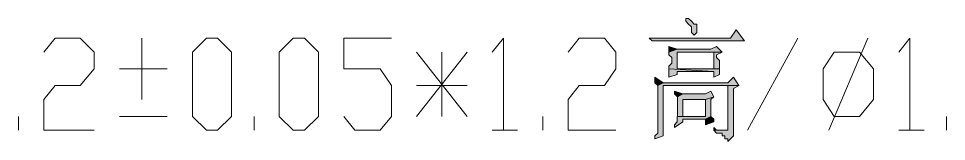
# Model space of a CAD drawing. Header units: millimetres. Extents: x 3 to 291, y 3 to 207.
# Drawn here: x 231.39 to 245.41, y 141.84 to 143.71 of the extents above; entities that cross this region are included whole.
import ezdxf

# ---------------------------------------------------------------- set-up
doc = ezdxf.new("R2010")
doc.units = ezdxf.units.MM

msp = doc.modelspace()

# ---------------------------------------------------------------- hatches: boundary and pattern name
at = {"true_color": 0x00ffff}
h = msp.add_hatch(color=4, dxfattribs=at)
h.dxf.hatch_style = 2
h.paths.add_polyline_path([(241.469545, 143.706215), (241.469545, 143.663529), (241.511526, 143.621548), (241.553859, 143.579215), (241.553859, 143.536529), (241.553859, 143.494548), (241.596192, 143.451862), (241.638878, 143.494548), (241.638878, 143.536529), (241.638878, 143.579215), (241.638878, 143.621548), (241.596192, 143.621548), (241.553859, 143.663529), (241.511526, 143.706215)])
h = msp.add_hatch(color=4, dxfattribs=at)
h.dxf.hatch_style = 2
h.paths.add_polyline_path([(242.146773, 143.409987), (240.919106, 143.409987), (240.961086, 143.367301), (241.003773, 143.367301), (241.046106, 143.367301), (241.088439, 143.367301), (241.13042, 143.367301), (242.358086, 143.367301), (242.231086, 143.536635)])
h = msp.add_hatch(color=4, dxfattribs=at)
h.dxf.hatch_style = 2
h.paths.add_polyline_path([(241.215227, 143.240443), (241.215227, 143.198109), (241.342227, 143.240443), (241.215227, 143.283129)])
h = msp.add_hatch(color=4, dxfattribs=at)
h.dxf.hatch_style = 2
h.paths.add_polyline_path([(241.934929, 143.282882), (241.850263, 143.240548), (241.342263, 143.240548), (241.215263, 143.198215), (241.215263, 143.155882), (241.257596, 143.113548), (241.257596, 143.071215), (241.257596, 143.028882), (241.215263, 142.986548), (241.215263, 142.944215), (241.892596, 142.901882), (241.892596, 142.817215), (241.977263, 142.859548), (241.977263, 142.901882), (241.977263, 142.944215), (241.342263, 142.944215), (241.342263, 143.198215), (241.892596, 143.198215), (242.019596, 143.198215)])
h = msp.add_hatch(color=4, dxfattribs=at)
h.paths.add_polyline_path([(241.892455, 143.198215), (241.892455, 142.944215), (241.977122, 142.944215), (241.977122, 142.986548), (241.977122, 143.028529), (241.977122, 143.071215), (241.935141, 143.113548), (241.935141, 143.155529), (242.019808, 143.198215)])
h.paths.add_polyline_path([(241.342122, 142.944215), (241.892455, 142.944215)])
h = msp.add_hatch(color=4, dxfattribs=at)
h.dxf.hatch_style = 2
h.paths.add_polyline_path([(241.215227, 142.901987), (241.215227, 142.859301), (241.215227, 142.817321), (241.342227, 142.859301), (241.342227, 142.901987), (241.892561, 142.901987), (241.215227, 142.944321)])
h = msp.add_hatch(color=4, dxfattribs=at)
h.dxf.hatch_style = 2
h.paths.add_polyline_path([(241.003773, 142.77467), (241.003773, 142.732337), (241.046106, 142.690356), (241.13042, 142.732337), (241.003773, 142.817356)])
h = msp.add_hatch(color=4, dxfattribs=at)
h.dxf.hatch_style = 2
h.paths.add_polyline_path([(242.188824, 142.817109), (242.10451, 142.732442), (241.13049, 142.732442), (241.046176, 142.690109), (241.046176, 142.647776), (241.046176, 142.605442), (241.046176, 142.563109), (241.046176, 142.520776), (241.046176, 142.478442), (241.046176, 142.436109), (241.046176, 142.393776), (241.046176, 142.351442), (241.046176, 142.309109), (241.046176, 142.266776), (241.046176, 142.224442), (241.046176, 142.182109), (241.046176, 142.139776), (241.046176, 142.097442), (241.046176, 142.055109), (241.046176, 142.012776), (241.046176, 141.970442), (241.003843, 141.928109), (241.003843, 141.885776), (241.13049, 141.928109), (241.13049, 142.690109), (242.10451, 142.690109), (242.27349, 142.690109)])
h = msp.add_hatch(color=4, dxfattribs=at)
h.dxf.hatch_style = 2
h.paths.add_polyline_path([(242.273596, 142.69018), (242.104616, 142.69018), (242.104616, 142.05518), (242.104616, 142.012846), (242.061929, 142.012846), (241.892596, 142.012846), (241.934929, 141.970513), (241.977263, 141.970513), (242.019596, 141.970513), (242.019596, 141.92818), (242.061929, 141.92818), (242.061929, 141.885846), (242.104616, 141.885846), (242.104616, 141.843513), (242.146949, 141.885846), (242.188929, 141.92818), (242.188929, 141.970513), (242.188929, 142.012846), (242.188929, 142.05518), (242.188929, 142.647846)])
h = msp.add_hatch(color=4, dxfattribs=at)
h.dxf.hatch_style = 2
h.paths.add_polyline_path([(241.892561, 142.520846), (241.765914, 142.478513), (241.765914, 142.224513), (241.427247, 142.224513), (241.342227, 142.224513), (241.342227, 142.18218), (241.342227, 142.139846), (241.299894, 142.097513), (241.299894, 142.05518), (241.427247, 142.139846), (241.427247, 142.18218), (241.765914, 142.18218), (241.850228, 142.224513), (241.850228, 142.266846), (241.850228, 142.30918), (241.850228, 142.351513), (241.850228, 142.393846), (241.850228, 142.43618), (241.850228, 142.478513)])
h = msp.add_hatch(color=4, dxfattribs=at)
h.dxf.hatch_style = 2
h.paths.add_polyline_path([(241.3, 142.563215), (241.342333, 142.520882), (241.427, 142.563215), (241.3, 142.605548)])
h = msp.add_hatch(color=4, dxfattribs=at)
h.dxf.hatch_style = 2
h.paths.add_polyline_path([(241.850192, 142.605407), (241.765878, 142.563074), (241.427212, 142.563074), (241.342545, 142.520741), (241.342545, 142.478407), (241.342545, 142.436074), (241.342545, 142.393741), (241.342545, 142.351407), (241.342545, 142.309074), (241.342545, 142.266741), (241.342545, 142.224407), (241.427212, 142.224407), (241.427212, 142.478407), (241.765878, 142.478407), (241.892526, 142.520741)])
h = msp.add_hatch(color=4, dxfattribs=at)
h.dxf.hatch_style = 2
h.paths.add_polyline_path([(241.765772, 142.182215), (241.765772, 142.097548), (241.89242, 142.139529), (241.89242, 142.182215), (241.850086, 142.224548)])
h = msp.add_hatch(color=4, dxfattribs=at)
h.dxf.hatch_style = 2
h.paths.add_polyline_path([(241.892455, 142.012988), (242.062141, 142.012988), (242.019808, 142.012988), (241.977122, 142.012988), (241.935141, 142.012988), (241.892455, 142.055321)])

# ---------------------------------------------------------------- linework, layer by layer
at = {"color": 4, "lineweight": 0, "true_color": 0x00ffff}
for points in [[(241.46951, 143.706144), (241.46951, 143.663811), (241.51149, 143.621478), (241.553824, 143.579144), (241.553824, 143.536811), (241.553824, 143.494478), (241.596157, 143.452144), (241.63849, 143.494478), (241.63849, 143.536811), (241.63849, 143.579144), (241.63849, 143.621478), (241.596157, 143.621478), (241.553824, 143.663811), (241.51149, 143.706144)], [(242.231192, 143.536811), (242.146878, 143.409811), (240.918859, 143.409811), (240.961192, 143.367478), (241.003878, 143.367478), (241.046212, 143.367478), (241.088545, 143.367478), (241.130526, 143.367478), (242.358192, 143.367478)], [(234.230333, 142.012882), (234.018667, 142.224548), (234.018667, 143.198215), (234.230333, 143.409882), (234.399667, 143.409882), (234.611333, 143.198215), (234.611333, 142.224548), (234.399667, 142.012882)], [(235.542561, 142.012882), (235.330894, 142.224548), (235.330894, 143.198215), (235.542561, 143.409882), (235.711894, 143.409882), (235.923561, 143.198215), (235.923561, 142.224548), (235.711894, 142.012882)], [(241.215263, 143.282882), (241.215263, 143.240548), (241.215263, 143.198215), (241.342263, 143.240548)], [(241.934929, 143.282882), (241.850263, 143.240548), (241.342263, 143.240548), (241.215263, 143.198215), (241.215263, 143.155882), (241.257596, 143.113548), (241.257596, 143.071215), (241.257596, 143.028882), (241.215263, 142.986548), (241.215263, 142.944215), (241.892596, 142.901882), (241.892596, 142.817215), (241.977263, 142.859548), (241.977263, 142.901882), (241.977263, 142.944215), (241.342263, 142.944215), (241.342263, 143.198215), (241.892596, 143.198215), (242.019596, 143.198215)], [(242.019667, 143.198144), (241.892667, 143.198144), (241.892667, 142.944144), (241.342333, 142.944144), (241.977333, 142.944144), (241.977333, 142.986478), (241.977333, 143.028811), (241.977333, 143.071144), (241.935, 143.113478), (241.935, 143.155811)], [(243.712929, 142.224548), (243.543949, 142.478548), (243.543949, 142.944215), (243.712929, 143.198215), (244.093929, 143.198215), (244.305596, 142.944215), (244.305596, 142.478548), (244.093929, 142.224548)], [(241.215263, 142.944074), (241.215263, 142.901741), (241.215263, 142.859407), (241.215263, 142.817074), (241.342263, 142.859407), (241.342263, 142.901741), (241.892596, 142.901741)], [(241.003737, 142.817109), (241.003737, 142.774776), (241.003737, 142.732442), (241.046071, 142.690109), (241.130384, 142.732442)], [(242.188824, 142.817109), (242.10451, 142.732442), (241.13049, 142.732442), (241.046176, 142.690109), (241.046176, 142.647776), (241.046176, 142.605442), (241.046176, 142.563109), (241.046176, 142.520776), (241.046176, 142.478442), (241.046176, 142.436109), (241.046176, 142.393776), (241.046176, 142.351442), (241.046176, 142.309109), (241.046176, 142.266776), (241.046176, 142.224442), (241.046176, 142.182109), (241.046176, 142.139776), (241.046176, 142.097442), (241.046176, 142.055109), (241.046176, 142.012776), (241.046176, 141.970442), (241.003843, 141.928109), (241.003843, 141.885776), (241.13049, 141.928109), (241.13049, 142.690109), (242.10451, 142.690109), (242.27349, 142.690109)], [(242.273596, 142.69018), (242.104616, 142.69018), (242.104616, 142.05518), (242.104616, 142.012846), (242.061929, 142.012846), (241.892596, 142.012846), (241.934929, 141.970513), (241.977263, 141.970513), (242.019596, 141.970513), (242.019596, 141.92818), (242.061929, 141.92818), (242.061929, 141.885846), (242.104616, 141.885846), (242.104616, 141.843513), (242.146949, 141.885846), (242.188929, 141.92818), (242.188929, 141.970513), (242.188929, 142.012846), (242.188929, 142.05518), (242.188929, 142.647846)], [(241.892561, 142.520846), (241.765914, 142.478513), (241.765914, 142.224513), (241.427247, 142.224513), (241.342227, 142.224513), (241.342227, 142.18218), (241.342227, 142.139846), (241.299894, 142.097513), (241.299894, 142.05518), (241.427247, 142.139846), (241.427247, 142.18218), (241.765914, 142.18218), (241.850228, 142.224513), (241.850228, 142.266846), (241.850228, 142.30918), (241.850228, 142.351513), (241.850228, 142.393846), (241.850228, 142.43618), (241.850228, 142.478513)], [(241.3, 142.605407), (241.3, 142.563074), (241.342333, 142.520741), (241.427, 142.563074)], [(241.850192, 142.605407), (241.765878, 142.563074), (241.427212, 142.563074), (241.342545, 142.520741), (241.342545, 142.478407), (241.342545, 142.436074), (241.342545, 142.393741), (241.342545, 142.351407), (241.342545, 142.309074), (241.342545, 142.266741), (241.342545, 142.224407), (241.427212, 142.224407), (241.427212, 142.478407), (241.765878, 142.478407), (241.892526, 142.520741)], [(241.850192, 142.224548), (241.765878, 142.182215), (241.765878, 142.097548), (241.892526, 142.139882), (241.892526, 142.182215)], [(241.892561, 142.055074), (241.892561, 142.012741), (242.061894, 142.012741), (242.019561, 142.012741), (241.977228, 142.012741), (241.934894, 142.012741)]]:
    msp.add_lwpolyline(points, close=True, dxfattribs=at)
for points in [[(231.775, 143.198144), (231.944333, 143.409811), (232.325333, 143.409811), (232.537, 143.198144), (232.537, 142.944144), (232.325333, 142.690144), (231.944333, 142.690144), (231.775, 142.478478), (231.775, 142.012811), (232.537, 142.012811)], [(233.256737, 142.478548), (233.256737, 143.409882)], [(236.304596, 142.224548), (236.473929, 142.012882), (236.855282, 142.012882), (237.024263, 142.224548), (237.024263, 142.690215), (236.855282, 142.944215), (236.304596, 142.944215), (236.304596, 143.409882), (237.024263, 143.409882)], [(238.548404, 143.198144), (238.717384, 143.409811), (238.717384, 142.012811)], [(239.691474, 143.198144), (239.860455, 143.409811), (240.241808, 143.409811), (240.411141, 143.198144), (240.411141, 142.944144), (240.241808, 142.690144), (239.860455, 142.690144), (239.691474, 142.478478), (239.691474, 142.012811), (240.411141, 142.012811)], [(242.400702, 142.012882), (243.162702, 143.409882)], [(243.628192, 142.012882), (244.221212, 143.409882)], [(244.686526, 143.198144), (244.855859, 143.409811), (244.855859, 142.012811)], [(238.167333, 143.198215), (237.405333, 142.224548)], [(237.405333, 143.198215), (238.167333, 142.224548)], [(237.786333, 142.224548), (237.786333, 143.198215)], [(232.918071, 142.944215), (233.637737, 142.944215)], [(238.167333, 142.690215), (237.405333, 142.690215)], [(231.393965, 142.012882), (231.393965, 142.224548)], [(232.918071, 142.224548), (233.637737, 142.224548)], [(234.95, 142.012882), (234.95, 142.224548)], [(239.310404, 142.012882), (239.310404, 142.224548)], [(245.406192, 142.012882), (245.406192, 142.224548)], [(238.548404, 142.012882), (238.929404, 142.012882)], [(244.686526, 142.012882), (245.067526, 142.012882)]]:
    msp.add_lwpolyline(points, dxfattribs=at)

doc.saveas('drawing.dxf')
